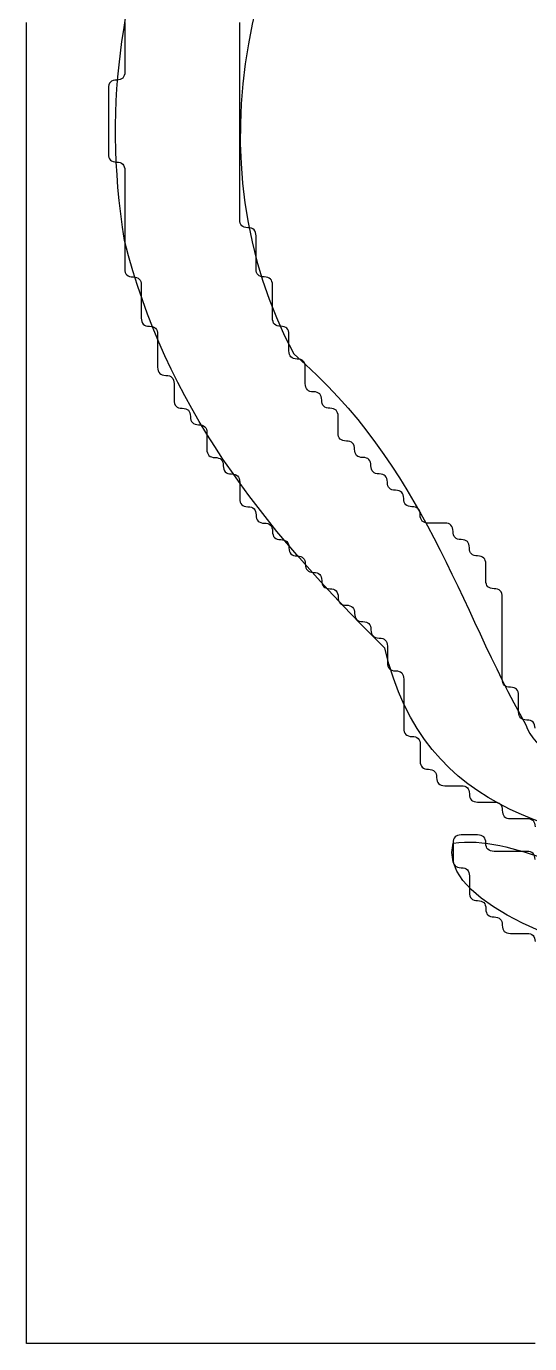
# Model space of a CAD drawing. Extents: x 191 to 437, y 271 to 614.
# Drawn here: x 190.7 to 277.6, y 271.4 to 499 of the extents above; entities that cross this region are included whole.
import ezdxf

# ---------------------------------------------------------------- set-up
doc = ezdxf.new("R2010")
doc.units = 0
doc.layers.add('Layer_1', color=7, linetype='CONTINUOUS')

msp = doc.modelspace()

# ---------------------------------------------------------------- linework, layer by layer
at = {"layer": 'Layer_1', "color": 7}
msp.add_lwpolyline([(278.578743, 271.408958), (277.16142, 271.408958), (275.744098, 271.408958), (274.326775, 271.408958), (272.909452, 271.408958), (271.492129, 271.408958), (270.074806, 271.408958), (268.657483, 271.408958), (267.240161, 271.408958), (265.822838, 271.408958), (264.405515, 271.408958), (262.988192, 271.408958), (261.570869, 271.408958), (260.153546, 271.408958), (258.736224, 271.408958), (257.318901, 271.408958), (255.901578, 271.408958), (254.484255, 271.408958), (253.066932, 271.408958), (251.649609, 271.408958), (250.232287, 271.408958), (248.814964, 271.408958), (247.397641, 271.408958), (245.980318, 271.408958), (244.562995, 271.408958), (243.145672, 271.408958), (241.72835, 271.408958), (240.311027, 271.408958), (238.893704, 271.408958), (237.476381, 271.408958), (236.059058, 271.408958), (234.641735, 271.408958), (233.224413, 271.408958), (231.80709, 271.408958), (230.389767, 271.408958), (228.972444, 271.408958), (227.555121, 271.408958), (226.137798, 271.408958), (224.720476, 271.408958), (223.303153, 271.408958), (221.88583, 271.408958), (220.468507, 271.408958), (219.051184, 271.408958), (217.633861, 271.408958), (216.216539, 271.408958), (214.799216, 271.408958), (213.381893, 271.408958), (211.96457, 271.408958), (210.547247, 271.408958), (209.129924, 271.408958), (207.712602, 271.408958), (206.295279, 271.408958), (204.877956, 271.408958), (203.460633, 271.408958), (202.04331, 271.408958), (200.625987, 271.408958), (199.208665, 271.408958), (197.791342, 271.408958), (196.374019, 271.408958), (194.956696, 271.408958), (193.539373, 271.408958), (192.12205, 271.408958), (190.704728, 271.408958), (190.704728, 272.826281), (190.704728, 274.243603), (190.704728, 275.660926), (190.704728, 277.078249), (190.704728, 278.495572), (190.704728, 279.912895), (190.704728, 281.330218), (190.704728, 282.74754), (190.704728, 284.164863), (190.704728, 285.582186), (190.704728, 286.999509), (190.704728, 288.416832), (190.704728, 289.834155), (190.704728, 291.251477), (190.704728, 292.6688), (190.704728, 294.086123), (190.704728, 295.503446), (190.704728, 296.920769), (190.704728, 298.338092), (190.704728, 299.755414), (190.704728, 301.172737), (190.704728, 302.59006), (190.704728, 304.007383), (190.704728, 305.424706), (190.704728, 306.842029), (190.704728, 308.259352), (190.704728, 309.676674), (190.704728, 311.093997), (190.704728, 312.51132), (190.704728, 313.928643), (190.704728, 315.345966), (190.704728, 316.763289), (190.704728, 318.180611), (190.704728, 319.597934), (190.704728, 321.015257), (190.704728, 322.43258), (190.704728, 323.849903), (190.704728, 325.267226), (190.704728, 326.684548), (190.704728, 328.101871), (190.704728, 329.519194), (190.704728, 330.936517), (190.704728, 332.35384), (190.704728, 333.771163), (190.704728, 335.188485), (190.704728, 336.605808), (190.704728, 338.023131), (190.704728, 339.440454), (190.704728, 340.857777), (190.704728, 342.2751), (190.704728, 343.692422), (190.704728, 345.109745), (190.704728, 346.527068), (190.704728, 347.944391), (190.704728, 349.361714), (190.704728, 350.779037), (190.704728, 352.196359), (190.704728, 353.613682), (190.704728, 355.031005), (190.704728, 356.448328), (190.704728, 357.865651), (190.704728, 359.282974), (190.704728, 360.700296), (190.704728, 362.117619), (190.704728, 363.534942), (190.704728, 364.952265), (190.704728, 366.369588), (190.704728, 367.786911), (190.704728, 369.204233), (190.704728, 370.621556), (190.704728, 372.038879), (190.704728, 373.456202), (190.704728, 374.873525), (190.704728, 376.290848), (190.704728, 377.70817), (190.704728, 379.125493), (190.704728, 380.542816), (190.704728, 381.960139), (190.704728, 383.377462), (190.704728, 384.794785), (190.704728, 386.212107), (190.704728, 387.62943), (190.704728, 389.046753), (190.704728, 390.464076), (190.704728, 391.881399), (190.704728, 393.298722), (190.704728, 394.716044), (190.704728, 396.133367), (190.704728, 397.55069), (190.704728, 398.968013), (190.704728, 400.385336), (190.704728, 401.802659), (190.704728, 403.219981), (190.704728, 404.637304), (190.704728, 406.054627), (190.704728, 407.47195), (190.704728, 408.889273), (190.704728, 410.306596), (190.704728, 411.723918), (190.704728, 413.141241), (190.704728, 414.558564), (190.704728, 415.975887), (190.704728, 417.39321), (190.704728, 418.810533), (190.704728, 420.227855), (190.704728, 421.645178), (190.704728, 423.062501), (190.704728, 424.479824), (190.704728, 425.897147), (190.704728, 427.31447), (190.704728, 428.731792), (190.704728, 430.149115), (190.704728, 431.566438), (190.704728, 432.983761), (190.704728, 434.401084), (190.704728, 435.818407), (190.704728, 437.235729), (190.704728, 438.653052), (190.704728, 440.070375), (190.704728, 441.487698), (190.704728, 442.905021), (190.704728, 444.322344), (190.704728, 445.739666), (190.704728, 447.156989), (190.704728, 448.574312), (190.704728, 449.991635), (190.704728, 451.408958), (190.704728, 452.826281), (190.704728, 454.243603), (190.704728, 455.660926), (190.704728, 457.078249), (190.704728, 458.495572), (190.704728, 459.912895), (190.704728, 461.330218), (190.704728, 462.74754), (190.704728, 464.164863), (190.704728, 465.582186), (190.704728, 466.999509), (190.704728, 468.416832), (190.704728, 469.834155), (190.704728, 471.251477), (190.704728, 472.6688), (190.704728, 474.086123), (190.704728, 475.503446), (190.704728, 476.920769), (190.704728, 478.338092), (190.704728, 479.755414), (190.704728, 481.172737), (190.704728, 482.59006), (190.704728, 484.007383), (190.704728, 485.424706), (190.704728, 486.842029), (190.704728, 488.259352), (190.704728, 489.676674), (190.704728, 491.093997), (190.704728, 492.51132), (190.704728, 493.928643), (190.704728, 495.345966), (190.704728, 496.763289), (190.704728, 498.180611), (190.704728, 499.597934)], dxfattribs=at)
msp.add_lwpolyline([(264.405515, 357.865651)], close=True, dxfattribs=at)
for points in [[(254.842968, 546.836434), (227.494284, 517.424108), (219.39626, 475.281833), (236.88413, 442.37285)], [(207.65512, 461.964855), (203.684613, 486.952841), (207.737392, 506.354258), (215.794933, 528.945571)], [(207.712602, 499.597934), (207.712602, 498.653052), (207.712602, 497.70817), (207.712602, 496.763289)], [(227.555121, 496.763289), (227.555121, 497.70817), (227.555121, 498.653052), (227.555121, 499.597934)], [(207.712602, 496.763289), (207.712602, 495.818407), (207.712602, 494.873525), (207.712602, 493.928643)], [(227.555121, 493.928643), (227.555121, 494.873525), (227.555121, 495.818407), (227.555121, 496.763289)], [(207.712602, 493.928643), (207.712602, 492.983761), (207.712602, 492.038879), (207.712602, 491.093997)], [(227.555121, 491.093997), (227.555121, 492.038879), (227.555121, 492.983761), (227.555121, 493.928643)], [(206.295279, 489.676674), (205.350397, 489.676674), (204.877956, 489.204233), (204.877956, 488.259352)], [(207.712602, 491.093997), (207.712602, 490.149115), (207.240161, 489.676674), (206.295279, 489.676674)], [(227.555121, 488.259352), (227.555121, 489.204233), (227.555121, 490.149115), (227.555121, 491.093997)], [(204.877956, 488.259352), (204.877956, 487.31447), (204.877956, 486.369588), (204.877956, 485.424706)], [(227.555121, 485.424706), (227.555121, 486.369588), (227.555121, 487.31447), (227.555121, 488.259352)], [(204.877956, 485.424706), (204.877956, 484.479824), (204.877956, 483.534942), (204.877956, 482.59006)], [(227.555121, 482.59006), (227.555121, 483.534942), (227.555121, 484.479824), (227.555121, 485.424706)], [(204.877956, 482.59006), (204.877956, 481.645178), (204.877956, 480.700296), (204.877956, 479.755414)], [(227.555121, 479.755414), (227.555121, 480.700296), (227.555121, 481.645178), (227.555121, 482.59006)], [(204.877956, 479.755414), (204.877956, 478.810533), (204.877956, 477.865651), (204.877956, 476.920769)], [(227.555121, 476.920769), (227.555121, 477.865651), (227.555121, 478.810533), (227.555121, 479.755414)], [(204.877956, 476.920769), (204.877956, 475.975887), (205.350397, 475.503446), (206.295279, 475.503446)], [(227.555121, 474.086123), (227.555121, 475.031005), (227.555121, 475.975887), (227.555121, 476.920769)], [(206.295279, 475.503446), (207.240161, 475.503446), (207.712602, 475.031005), (207.712602, 474.086123)], [(207.712602, 474.086123), (207.712602, 473.141241), (207.712602, 472.196359), (207.712602, 471.251477)], [(227.555121, 471.251477), (227.555121, 472.196359), (227.555121, 473.141241), (227.555121, 474.086123)], [(207.712602, 471.251477), (207.712602, 470.306596), (207.712602, 469.361714), (207.712602, 468.416832)], [(227.555121, 468.416832), (227.555121, 469.361714), (227.555121, 470.306596), (227.555121, 471.251477)], [(207.712602, 468.416832), (207.712602, 467.47195), (207.712602, 466.527068), (207.712602, 465.582186)], [(227.555121, 465.582186), (227.555121, 466.527068), (227.555121, 467.47195), (227.555121, 468.416832)], [(207.712602, 465.582186), (207.712602, 464.637304), (207.712602, 463.692422), (207.712602, 462.74754)], [(228.972444, 464.164863), (228.027562, 464.164863), (227.555121, 464.637304), (227.555121, 465.582186)], [(252.638592, 391.516957), (230.842259, 413.128843), (214.848071, 433.621792), (207.65512, 461.964855)], [(207.712602, 462.74754), (207.712602, 461.802659), (207.712602, 460.857777), (207.712602, 459.912895)], [(230.389767, 462.74754), (230.389767, 463.692422), (229.917326, 464.164863), (228.972444, 464.164863)], [(230.389767, 459.912895), (230.389767, 460.857777), (230.389767, 461.802659), (230.389767, 462.74754)], [(207.712602, 459.912895), (207.712602, 458.968013), (207.712602, 458.023131), (207.712602, 457.078249)], [(230.389767, 457.078249), (230.389767, 458.023131), (230.389767, 458.968013), (230.389767, 459.912895)], [(207.712602, 457.078249), (207.712602, 456.133367), (208.185043, 455.660926), (209.129924, 455.660926)], [(209.129924, 455.660926), (210.074806, 455.660926), (210.547247, 455.188485), (210.547247, 454.243603)], [(231.80709, 455.660926), (230.862208, 455.660926), (230.389767, 456.133367), (230.389767, 457.078249)], [(233.224413, 454.243603), (233.224413, 455.188485), (232.751972, 455.660926), (231.80709, 455.660926)], [(210.547247, 454.243603), (210.547247, 453.298722), (210.547247, 452.35384), (210.547247, 451.408958)], [(233.224413, 451.408958), (233.224413, 452.35384), (233.224413, 453.298722), (233.224413, 454.243603)], [(210.547247, 451.408958), (210.547247, 450.464076), (210.547247, 449.519194), (210.547247, 448.574312)], [(233.224413, 448.574312), (233.224413, 449.519194), (233.224413, 450.464076), (233.224413, 451.408958)], [(210.547247, 448.574312), (210.547247, 447.62943), (211.019688, 447.156989), (211.96457, 447.156989)], [(234.641735, 447.156989), (233.696854, 447.156989), (233.224413, 447.62943), (233.224413, 448.574312)], [(211.96457, 447.156989), (212.909452, 447.156989), (213.381893, 446.684548), (213.381893, 445.739666)], [(236.059058, 445.739666), (236.059058, 446.684548), (235.586617, 447.156989), (234.641735, 447.156989)], [(213.381893, 445.739666), (213.381893, 444.794785), (213.381893, 443.849903), (213.381893, 442.905021)], [(236.059058, 442.905021), (236.059058, 443.849903), (236.059058, 444.794785), (236.059058, 445.739666)], [(213.381893, 442.905021), (213.381893, 441.960139), (213.381893, 441.015257), (213.381893, 440.070375)], [(237.476381, 441.487698), (236.531499, 441.487698), (236.059058, 441.960139), (236.059058, 442.905021)], [(236.88413, 442.37285), (259.312861, 423.130229), (265.638419, 398.1744), (276.975099, 378.328161)], [(238.893704, 440.070375), (238.893704, 441.015257), (238.421263, 441.487698), (237.476381, 441.487698)], [(213.381893, 440.070375), (213.381893, 439.125493), (213.854334, 438.653052), (214.799216, 438.653052)], [(238.893704, 437.235729), (238.893704, 438.180611), (238.893704, 439.125493), (238.893704, 440.070375)], [(214.799216, 438.653052), (215.744098, 438.653052), (216.216539, 438.180611), (216.216539, 437.235729)], [(216.216539, 437.235729), (216.216539, 436.290848), (216.216539, 435.345966), (216.216539, 434.401084)], [(240.311027, 435.818407), (239.366145, 435.818407), (238.893704, 436.290848), (238.893704, 437.235729)], [(241.72835, 434.401084), (241.72835, 435.345966), (241.255909, 435.818407), (240.311027, 435.818407)], [(216.216539, 434.401084), (216.216539, 433.456202), (216.68898, 432.983761), (217.633861, 432.983761)], [(217.633861, 432.983761), (218.578743, 432.983761), (219.051184, 432.51132), (219.051184, 431.566438)], [(243.145672, 432.983761), (242.200791, 432.983761), (241.72835, 433.456202), (241.72835, 434.401084)], [(244.562995, 431.566438), (244.562995, 432.51132), (244.090554, 432.983761), (243.145672, 432.983761)], [(219.051184, 431.566438), (219.051184, 430.621556), (219.523625, 430.149115), (220.468507, 430.149115)], [(220.468507, 430.149115), (221.413389, 430.149115), (221.88583, 429.676674), (221.88583, 428.731792)], [(244.562995, 428.731792), (244.562995, 429.676674), (244.562995, 430.621556), (244.562995, 431.566438)], [(221.88583, 428.731792), (221.88583, 427.786911), (221.88583, 426.842029), (221.88583, 425.897147)], [(245.980318, 427.31447), (245.035436, 427.31447), (244.562995, 427.786911), (244.562995, 428.731792)], [(221.88583, 425.897147), (221.88583, 424.952265), (222.358271, 424.479824), (223.303153, 424.479824)], [(247.397641, 425.897147), (247.397641, 426.842029), (246.9252, 427.31447), (245.980318, 427.31447)], [(248.814964, 424.479824), (247.870082, 424.479824), (247.397641, 424.952265), (247.397641, 425.897147)], [(223.303153, 424.479824), (224.248035, 424.479824), (224.720476, 424.007383), (224.720476, 423.062501)], [(250.232287, 423.062501), (250.232287, 424.007383), (249.759846, 424.479824), (248.814964, 424.479824)], [(224.720476, 423.062501), (224.720476, 422.117619), (225.192917, 421.645178), (226.137798, 421.645178)], [(226.137798, 421.645178), (227.08268, 421.645178), (227.555121, 421.172737), (227.555121, 420.227855)], [(251.649609, 421.645178), (250.704728, 421.645178), (250.232287, 422.117619), (250.232287, 423.062501)], [(253.066932, 420.227855), (253.066932, 421.172737), (252.594491, 421.645178), (251.649609, 421.645178)], [(227.555121, 420.227855), (227.555121, 419.282974), (227.555121, 418.338092), (227.555121, 417.39321)], [(254.484255, 418.810533), (253.539373, 418.810533), (253.066932, 419.282974), (253.066932, 420.227855)], [(255.901578, 417.39321), (255.901578, 418.338092), (255.429137, 418.810533), (254.484255, 418.810533)], [(227.555121, 417.39321), (227.555121, 416.448328), (228.027562, 415.975887), (228.972444, 415.975887)], [(257.318901, 415.975887), (256.374019, 415.975887), (255.901578, 416.448328), (255.901578, 417.39321)], [(228.972444, 415.975887), (229.917326, 415.975887), (230.389767, 415.503446), (230.389767, 414.558564)], [(230.389767, 414.558564), (230.389767, 413.613682), (230.862208, 413.141241), (231.80709, 413.141241)], [(258.736224, 414.558564), (258.736224, 415.503446), (258.263783, 415.975887), (257.318901, 415.975887)], [(260.153546, 413.141241), (259.208665, 413.141241), (258.736224, 413.613682), (258.736224, 414.558564)], [(231.80709, 413.141241), (232.751972, 413.141241), (233.224413, 412.6688), (233.224413, 411.723918)], [(262.988192, 413.141241), (262.04331, 413.141241), (261.098428, 413.141241), (260.153546, 413.141241)], [(264.405515, 411.723918), (264.405515, 412.6688), (263.933074, 413.141241), (262.988192, 413.141241)], [(233.224413, 411.723918), (233.224413, 410.779037), (233.696854, 410.306596), (234.641735, 410.306596)], [(234.641735, 410.306596), (235.586617, 410.306596), (236.059058, 409.834155), (236.059058, 408.889273)], [(265.822838, 410.306596), (264.877956, 410.306596), (264.405515, 410.779037), (264.405515, 411.723918)], [(267.240161, 408.889273), (267.240161, 409.834155), (266.76772, 410.306596), (265.822838, 410.306596)], [(236.059058, 408.889273), (236.059058, 407.944391), (236.531499, 407.47195), (237.476381, 407.47195)], [(237.476381, 407.47195), (238.421263, 407.47195), (238.893704, 406.999509), (238.893704, 406.054627)], [(268.657483, 407.47195), (267.712602, 407.47195), (267.240161, 407.944391), (267.240161, 408.889273)], [(270.074806, 406.054627), (270.074806, 406.999509), (269.602365, 407.47195), (268.657483, 407.47195)], [(238.893704, 406.054627), (238.893704, 405.109745), (239.366145, 404.637304), (240.311027, 404.637304)], [(270.074806, 403.219981), (270.074806, 404.164863), (270.074806, 405.109745), (270.074806, 406.054627)], [(240.311027, 404.637304), (241.255909, 404.637304), (241.72835, 404.164863), (241.72835, 403.219981)], [(241.72835, 403.219981), (241.72835, 402.2751), (242.200791, 401.802659), (243.145672, 401.802659)], [(271.492129, 401.802659), (270.547247, 401.802659), (270.074806, 402.2751), (270.074806, 403.219981)], [(243.145672, 401.802659), (244.090554, 401.802659), (244.562995, 401.330218), (244.562995, 400.385336)], [(272.909452, 400.385336), (272.909452, 401.330218), (272.437011, 401.802659), (271.492129, 401.802659)], [(244.562995, 400.385336), (244.562995, 399.440454), (245.035436, 398.968013), (245.980318, 398.968013)], [(245.980318, 398.968013), (246.9252, 398.968013), (247.397641, 398.495572), (247.397641, 397.55069)], [(272.909452, 397.55069), (272.909452, 398.495572), (272.909452, 399.440454), (272.909452, 400.385336)], [(247.397641, 397.55069), (247.397641, 396.605808), (247.870082, 396.133367), (248.814964, 396.133367)], [(248.814964, 396.133367), (249.759846, 396.133367), (250.232287, 395.660926), (250.232287, 394.716044)], [(272.909452, 394.716044), (272.909452, 395.660926), (272.909452, 396.605808), (272.909452, 397.55069)], [(250.232287, 394.716044), (250.232287, 393.771163), (250.704728, 393.298722), (251.649609, 393.298722)], [(272.909452, 391.881399), (272.909452, 392.826281), (272.909452, 393.771163), (272.909452, 394.716044)], [(251.649609, 393.298722), (252.594491, 393.298722), (253.066932, 392.826281), (253.066932, 391.881399)], [(311.352259, 354.9748), (283.957121, 358.657177), (259.416505, 362.392685), (252.638592, 391.516957)], [(253.066932, 391.881399), (253.066932, 390.936517), (253.066932, 389.991635), (253.066932, 389.046753)], [(272.909452, 389.046753), (272.909452, 389.991635), (272.909452, 390.936517), (272.909452, 391.881399)], [(253.066932, 389.046753), (253.066932, 388.101871), (253.539373, 387.62943), (254.484255, 387.62943)], [(254.484255, 387.62943), (255.429137, 387.62943), (255.901578, 387.156989), (255.901578, 386.212107)], [(272.909452, 386.212107), (272.909452, 387.156989), (272.909452, 388.101871), (272.909452, 389.046753)], [(255.901578, 386.212107), (255.901578, 385.267226), (255.901578, 384.322344), (255.901578, 383.377462)], [(274.326775, 384.794785), (273.381893, 384.794785), (272.909452, 385.267226), (272.909452, 386.212107)], [(275.744098, 383.377462), (275.744098, 384.322344), (275.271657, 384.794785), (274.326775, 384.794785)], [(255.901578, 383.377462), (255.901578, 382.43258), (255.901578, 381.487698), (255.901578, 380.542816)], [(275.744098, 380.542816), (275.744098, 381.487698), (275.744098, 382.43258), (275.744098, 383.377462)], [(255.901578, 380.542816), (255.901578, 379.597934), (255.901578, 378.653052), (255.901578, 377.70817)], [(277.16142, 379.125493), (276.216539, 379.125493), (275.744098, 379.597934), (275.744098, 380.542816)], [(276.975099, 378.328161), (279.554905, 370.121839), (301.455471, 363.7494), (298.421263, 378.104366)], [(278.578743, 377.70817), (278.578743, 378.653052), (278.106302, 379.125493), (277.16142, 379.125493)], [(255.901578, 377.70817), (255.901578, 376.763289), (256.374019, 376.290848), (257.318901, 376.290848)], [(257.318901, 376.290848), (258.263783, 376.290848), (258.736224, 375.818407), (258.736224, 374.873525)], [(258.736224, 374.873525), (258.736224, 373.928643), (258.736224, 372.983761), (258.736224, 372.038879)], [(258.736224, 372.038879), (258.736224, 371.093997), (259.208665, 370.621556), (260.153546, 370.621556)], [(260.153546, 370.621556), (261.098428, 370.621556), (261.570869, 370.149115), (261.570869, 369.204233)], [(261.570869, 369.204233), (261.570869, 368.259352), (262.04331, 367.786911), (262.988192, 367.786911)], [(262.988192, 367.786911), (263.933074, 367.786911), (264.877956, 367.786911), (265.822838, 367.786911)], [(265.822838, 367.786911), (266.76772, 367.786911), (267.240161, 367.31447), (267.240161, 366.369588)], [(267.240161, 366.369588), (267.240161, 365.424706), (267.712602, 364.952265), (268.657483, 364.952265)], [(268.657483, 364.952265), (269.602365, 364.952265), (270.547247, 364.952265), (271.492129, 364.952265)], [(271.492129, 364.952265), (272.437011, 364.952265), (272.909452, 364.479824), (272.909452, 363.534942)], [(272.909452, 363.534942), (272.909452, 362.59006), (273.381893, 362.117619), (274.326775, 362.117619)], [(274.326775, 362.117619), (275.271657, 362.117619), (276.216539, 362.117619), (277.16142, 362.117619)], [(277.16142, 362.117619), (278.106302, 362.117619), (278.578743, 361.645178), (278.578743, 360.700296)], [(358.460765, 347.068913), (334.485159, 322.305503), (259.723519, 340.630203), (264.405515, 357.865651)], [(264.405515, 357.865651), (274.842921, 359.438289), (286.722431, 350.914419), (298.822374, 350.788445)], [(265.822838, 359.282974), (264.877956, 359.282974), (264.405515, 358.810533), (264.405515, 357.865651)], [(264.405515, 357.865651), (264.405515, 356.920769), (264.405515, 355.975887), (264.405515, 355.031005)], [(268.657483, 359.282974), (267.712602, 359.282974), (266.76772, 359.282974), (265.822838, 359.282974)], [(270.074806, 357.865651), (270.074806, 358.810533), (269.602365, 359.282974), (268.657483, 359.282974)], [(271.492129, 356.448328), (270.547247, 356.448328), (270.074806, 356.920769), (270.074806, 357.865651)], [(264.405515, 355.031005), (264.405515, 354.086123), (264.877956, 353.613682), (265.822838, 353.613682)], [(274.326775, 356.448328), (273.381893, 356.448328), (272.437011, 356.448328), (271.492129, 356.448328)], [(277.16142, 356.448328), (276.216539, 356.448328), (275.271657, 356.448328), (274.326775, 356.448328)], [(278.578743, 355.031005), (278.578743, 355.975887), (278.106302, 356.448328), (277.16142, 356.448328)], [(265.822838, 353.613682), (266.76772, 353.613682), (267.240161, 353.141241), (267.240161, 352.196359)], [(267.240161, 352.196359), (267.240161, 351.251477), (267.240161, 350.306596), (267.240161, 349.361714)], [(267.240161, 349.361714), (267.240161, 348.416832), (267.712602, 347.944391), (268.657483, 347.944391)], [(268.657483, 347.944391), (269.602365, 347.944391), (270.074806, 347.47195), (270.074806, 346.527068)], [(270.074806, 346.527068), (270.074806, 345.582186), (270.547247, 345.109745), (271.492129, 345.109745)], [(271.492129, 345.109745), (272.437011, 345.109745), (272.909452, 344.637304), (272.909452, 343.692422)], [(272.909452, 343.692422), (272.909452, 342.74754), (273.381893, 342.2751), (274.326775, 342.2751)], [(274.326775, 342.2751), (275.271657, 342.2751), (276.216539, 342.2751), (277.16142, 342.2751)], [(277.16142, 342.2751), (278.106302, 342.2751), (278.578743, 341.802659), (278.578743, 340.857777)]]:
    msp.add_open_spline(points, degree=3, dxfattribs=at)

doc.saveas('drawing.dxf')
